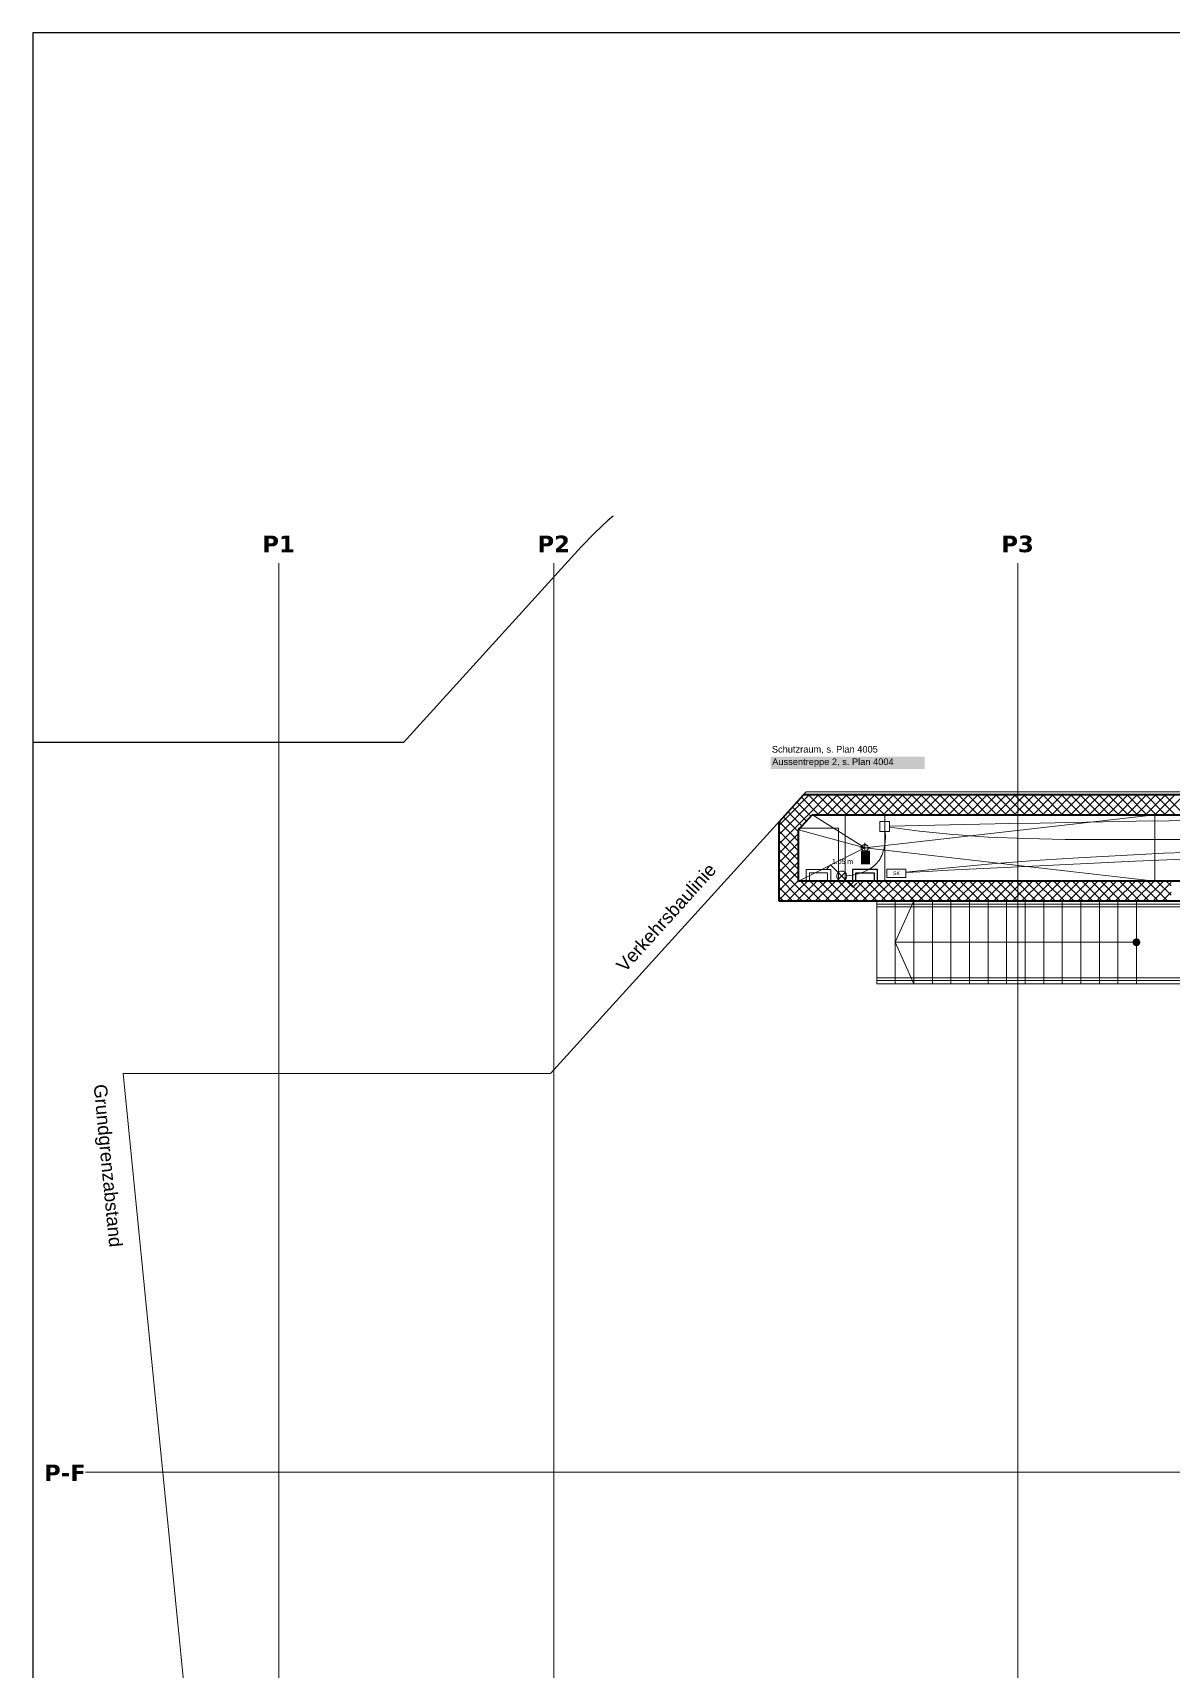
# Model space of a CAD drawing. Extents: x -1067 to 613, y -179 to 712.
# Drawn here: x -1062.4 to -718.8, y 212.4 to 706.5 of the extents above; entities that cross this region are included whole.
import ezdxf
from ezdxf.lldxf.tags import DXFTag

# ---------------------------------------------------------------- set-up
doc = ezdxf.new("R2010")
doc.units = 0
doc.layers.get('0').update_dxf_attribs({"lineweight": 13})
for name, color, linetype, lineweight in [('A-____-NOTE-TEXT', 7, 'Continuous', 9), ('A-DETL-____-HDLN', 7, '_Verdeckte Linien_', 9), ('A-FLOR-____-OTLN', 7, 'Continuous', 9), ('A-FLOR-____-OVHD', 7, 'Strichpunkt - Fein', 9), ('A-FLOR-HRAL-MBND', 7, '_Verdeckte Linien_', 9), ('A-GENM-____-OTLN', 7, 'Continuous', 9), ('A-WALL-____-MCUT', 7, 'Continuous', 35), ('A-WALL-____-PATT', 7, 'Continuous', 35), ('S-GRID-____-OTLN', 7, 'Continuous', 5), ('S-STRS-____-MBND', 7, '_Strichpunkt - Fein', 9), ('Text', 7, 'Continuous', 5), ('Vertikale Erschließung', 7, 'Continuous', 9)]:
    doc.layers.add(name, color=color, linetype=linetype, lineweight=lineweight)
for name, color, linetype, lineweight, true_color in [('A-DETL-____-OTLN', 5, 'Continuous', 9, 0x0000ff), ('C-PROP-LINE-OTLN', 7, '_Grundgrenze_', 25, 0x800000), ('EL01_WAN_Leitung_Kraft', 1, 'Continuous', 13, 0xff0000), ('EL01_WAN_Leitung_Licht', 7, 'Continuous', 13, 0x0080ff), ('EL01_WAN_Licht', 7, 'Continuous', 13, 0x0080ff), ('EL01_WAN_Schlaufkasten', 1, 'Continuous', 13, 0xff0000), ('S-GRID-____-IDEN', 7, 'Continuous', 9, 0x5555aa)]:
    doc.layers.add(name, color=color, linetype=linetype, lineweight=lineweight, true_color=true_color)
doc.styles.get("Standard").update_dxf_attribs({"font": 'arial.ttf'})
tags = doc.linetypes.add('_Grundgrenze_', pattern=[0.45, 0.2, -0.05, 0.05, -0.05, 0.05, -0.05]).pattern_tags.tags
tags[14:15] = [DXFTag(74, 4), DXFTag(75, 0), DXFTag(340, '0'), DXFTag(46, 1.0), DXFTag(50, 0.0), DXFTag(44, 0.0), DXFTag(45, 0.0)]
tags[12:13] = [DXFTag(74, 4), DXFTag(75, 0), DXFTag(340, '0'), DXFTag(46, 1.0), DXFTag(50, 0.0), DXFTag(44, 0.0), DXFTag(45, 0.0)]
tags[10:11] = [DXFTag(74, 4), DXFTag(75, 0), DXFTag(340, '0'), DXFTag(46, 1.0), DXFTag(50, 0.0), DXFTag(44, 0.0), DXFTag(45, 0.0)]
tags[8:9] = [DXFTag(74, 4), DXFTag(75, 0), DXFTag(340, '0'), DXFTag(46, 1.0), DXFTag(50, 0.0), DXFTag(44, 0.0), DXFTag(45, 0.0)]
tags[6:7] = [DXFTag(74, 4), DXFTag(75, 0), DXFTag(340, '0'), DXFTag(46, 1.0), DXFTag(50, 0.0), DXFTag(44, 0.0), DXFTag(45, 0.0)]
tags[4:5] = [DXFTag(74, 4), DXFTag(75, 0), DXFTag(340, '0'), DXFTag(46, 1.0), DXFTag(50, 0.0), DXFTag(44, 0.0), DXFTag(45, 0.0)]
tags = doc.linetypes.add('_Rasterlinie_', pattern=[0.375, 0.2, -0.05, 0.075, -0.05]).pattern_tags.tags
tags[10:11] = [DXFTag(74, 4), DXFTag(75, 0), DXFTag(340, '0'), DXFTag(46, 1.0), DXFTag(50, 0.0), DXFTag(44, 0.0), DXFTag(45, 0.0)]
tags[8:9] = [DXFTag(74, 4), DXFTag(75, 0), DXFTag(340, '0'), DXFTag(46, 1.0), DXFTag(50, 0.0), DXFTag(44, 0.0), DXFTag(45, 0.0)]
tags[6:7] = [DXFTag(74, 4), DXFTag(75, 0), DXFTag(340, '0'), DXFTag(46, 1.0), DXFTag(50, 0.0), DXFTag(44, 0.0), DXFTag(45, 0.0)]
tags[4:5] = [DXFTag(74, 4), DXFTag(75, 0), DXFTag(340, '0'), DXFTag(46, 1.0), DXFTag(50, 0.0), DXFTag(44, 0.0), DXFTag(45, 0.0)]
tags = doc.linetypes.add('_Strichliert - Fein_', pattern=[0.15, 0.1, -0.05]).pattern_tags.tags
tags[6:7] = [DXFTag(74, 4), DXFTag(75, 0), DXFTag(340, '0'), DXFTag(46, 1.0), DXFTag(50, 0.0), DXFTag(44, 0.0), DXFTag(45, 0.0)]
tags[4:5] = [DXFTag(74, 4), DXFTag(75, 0), DXFTag(340, '0'), DXFTag(46, 1.0), DXFTag(50, 0.0), DXFTag(44, 0.0), DXFTag(45, 0.0)]
tags = doc.linetypes.add('_Strichpunkt - Fein', pattern=[0.2, 0.1, -0.05, 0, -0.05]).pattern_tags.tags
tags[10:11] = [DXFTag(74, 4), DXFTag(75, 0), DXFTag(340, '0'), DXFTag(46, 1.0), DXFTag(50, 0.0), DXFTag(44, 0.0), DXFTag(45, 0.0)]
tags[8:9] = [DXFTag(74, 4), DXFTag(75, 0), DXFTag(340, '0'), DXFTag(46, 1.0), DXFTag(50, 0.0), DXFTag(44, 0.0), DXFTag(45, 0.0)]
tags[6:7] = [DXFTag(74, 4), DXFTag(75, 0), DXFTag(340, '0'), DXFTag(46, 1.0), DXFTag(50, 0.0), DXFTag(44, 0.0), DXFTag(45, 0.0)]
tags[4:5] = [DXFTag(74, 4), DXFTag(75, 0), DXFTag(340, '0'), DXFTag(46, 1.0), DXFTag(50, 0.0), DXFTag(44, 0.0), DXFTag(45, 0.0)]
tags = doc.linetypes.add('_Strichpunkt - Fein_', pattern=[0.2, 0.1, -0.05, 0, -0.05]).pattern_tags.tags
tags[10:11] = [DXFTag(74, 4), DXFTag(75, 0), DXFTag(340, '0'), DXFTag(46, 1.0), DXFTag(50, 0.0), DXFTag(44, 0.0), DXFTag(45, 0.0)]
tags[8:9] = [DXFTag(74, 4), DXFTag(75, 0), DXFTag(340, '0'), DXFTag(46, 1.0), DXFTag(50, 0.0), DXFTag(44, 0.0), DXFTag(45, 0.0)]
tags[6:7] = [DXFTag(74, 4), DXFTag(75, 0), DXFTag(340, '0'), DXFTag(46, 1.0), DXFTag(50, 0.0), DXFTag(44, 0.0), DXFTag(45, 0.0)]
tags[4:5] = [DXFTag(74, 4), DXFTag(75, 0), DXFTag(340, '0'), DXFTag(46, 1.0), DXFTag(50, 0.0), DXFTag(44, 0.0), DXFTag(45, 0.0)]
tags = doc.linetypes.add('_Verdeckte Linien_', pattern=[0.15, 0.1, -0.05]).pattern_tags.tags
tags[6:7] = [DXFTag(74, 4), DXFTag(75, 0), DXFTag(340, '0'), DXFTag(46, 1.0), DXFTag(50, 0.0), DXFTag(44, 0.0), DXFTag(45, 0.0)]
tags[4:5] = [DXFTag(74, 4), DXFTag(75, 0), DXFTag(340, '0'), DXFTag(46, 1.0), DXFTag(50, 0.0), DXFTag(44, 0.0), DXFTag(45, 0.0)]
tags = doc.linetypes.add('Strichpunkt - Fein', pattern=[0.2, 0.1, -0.05, 0, -0.05]).pattern_tags.tags
tags[10:11] = [DXFTag(74, 4), DXFTag(75, 0), DXFTag(340, '0'), DXFTag(46, 1.0), DXFTag(50, 0.0), DXFTag(44, 0.0), DXFTag(45, 0.0)]
tags[8:9] = [DXFTag(74, 4), DXFTag(75, 0), DXFTag(340, '0'), DXFTag(46, 1.0), DXFTag(50, 0.0), DXFTag(44, 0.0), DXFTag(45, 0.0)]
tags[6:7] = [DXFTag(74, 4), DXFTag(75, 0), DXFTag(340, '0'), DXFTag(46, 1.0), DXFTag(50, 0.0), DXFTag(44, 0.0), DXFTag(45, 0.0)]
tags[4:5] = [DXFTag(74, 4), DXFTag(75, 0), DXFTag(340, '0'), DXFTag(46, 1.0), DXFTag(50, 0.0), DXFTag(44, 0.0), DXFTag(45, 0.0)]

# ---------------------------------------------------------------- blocks, each defined once
blk = doc.blocks.new('Referenz-A0UJ3194XE', base_point=(-1062.18, -175.86))
at = {"layer": 'A-____-NOTE-TEXT', "color": 0, "linetype": 'Continuous', "lineweight": 5, "ltscale": 0.13}
for p, q in [((-812.75, 460.38), (-809.75, 460.38)), ((-812.22, 460.63), (-812.25, 460.51)), ((-812.25, 460.51), (-812.25, 460.38)), ((-812.25, 460.38), (-812.25, 460.25)), ((-812.25, 460.25), (-812.22, 460.12)), ((-812.18, 460.76), (-812.22, 460.63)), ((-812.22, 460.12), (-812.18, 459.99)), ((-812.12, 460.88), (-812.18, 460.76)), ((-812.18, 459.99), (-812.12, 459.88)), ((-812.05, 460.98), (-812.12, 460.88)), ((-812.12, 459.88), (-812.05, 459.77)), ((-811.96, 461.08), (-812.05, 460.98)), ((-812.05, 459.77), (-811.96, 459.67)), ((-811.86, 461.17), (-811.96, 461.08)), ((-811.96, 459.67), (-811.86, 459.58)), ((-811.75, 461.24), (-811.86, 461.17)), ((-811.86, 459.58), (-811.75, 459.51)), ((-811.64, 461.3), (-811.75, 461.24)), ((-811.51, 461.34), (-811.64, 461.3)), ((-811.39, 461.37), (-811.51, 461.34)), ((-811.25, 461.38), (-811.39, 461.37)), ((-811.25, 461.88), (-811.25, 458.88)), ((-811.12, 461.37), (-811.25, 461.38)), ((-811, 461.34), (-811.12, 461.37)), ((-810.87, 461.3), (-811, 461.34)), ((-810.75, 461.24), (-810.87, 461.3)), ((-810.65, 461.17), (-810.75, 461.24)), ((-810.75, 459.51), (-810.65, 459.58)), ((-810.55, 461.08), (-810.65, 461.17)), ((-810.65, 459.58), (-810.55, 459.67)), ((-810.46, 460.98), (-810.55, 461.08)), ((-810.55, 459.67), (-810.46, 459.77)), ((-810.39, 460.88), (-810.46, 460.98)), ((-810.46, 459.77), (-810.39, 459.88)), ((-810.33, 460.76), (-810.39, 460.88)), ((-810.39, 459.88), (-810.33, 459.99)), ((-810.29, 460.63), (-810.33, 460.76)), ((-810.33, 459.99), (-810.29, 460.12)), ((-810.26, 460.51), (-810.29, 460.63)), ((-810.29, 460.12), (-810.26, 460.25)), ((-810.25, 460.38), (-810.26, 460.51)), ((-810.26, 460.25), (-810.25, 460.38)), ((-811.75, 459.51), (-811.64, 459.45)), ((-811.64, 459.45), (-811.51, 459.41)), ((-811.51, 459.41), (-811.39, 459.38)), ((-811.39, 459.38), (-811.25, 459.38)), ((-811.25, 459.38), (-811.12, 459.38)), ((-811.12, 459.38), (-811, 459.41)), ((-811, 459.41), (-810.87, 459.45)), ((-810.87, 459.45), (-810.75, 459.51))]:
    blk.add_line(p, q, dxfattribs=at)
at = {"layer": 'A-____-NOTE-TEXT', "color": 7, "linetype": 'Continuous', "lineweight": 5, "ltscale": 0.13, "true_color": 0xffffff}
for points in [[(-839.73, 484.22), (-793.19, 484.22), (-839.73, 487.9)], [(-793.19, 484.22), (-839.73, 487.9), (-793.19, 487.9)], [(-812.42, 455.42), (-809.67, 455.42), (-812.42, 459.54)], [(-809.67, 455.42), (-812.42, 459.54), (-809.67, 459.54)]]:
    blk.add_solid(points, dxfattribs=at)
at = {"layer": 'A-DETL-____-HDLN', "color": 0, "linetype": '_Verdeckte Linien_', "ltscale": 0.13}
for p, q in [((-829, 453.88), (-821.5, 453.88)), ((-829, 450.38), (-829, 453.88)), ((-821.5, 450.38), (-829, 450.38)), ((-828, 452.88), (-822.5, 452.88)), ((-828, 450.38), (-828, 452.88)), ((-822.5, 450.38), (-828, 450.38)), ((-822.5, 452.88), (-822.5, 450.38)), ((-821.5, 453.88), (-821.5, 450.38))]:
    blk.add_line(p, q, dxfattribs=at)
at = {"layer": 'A-DETL-____-OTLN', "color": 0, "linetype": '_Strichliert - Fein_', "ltscale": 0.13}
for p, q in [((-828.99, 477.26), (-906.2, 392.26)), ((198.84, 477.26), (-828.99, 477.26)), ((-1035.16, 392.26), (-979.08, -171.09)), ((-906.2, 392.26), (-1035.16, 392.26))]:
    blk.add_line(p, q, dxfattribs=at)
at = {"layer": 'A-FLOR-____-OTLN', "color": 0, "linetype": 'Continuous', "ltscale": 0.13}
for p, q in [((-827.1, 470.38), (-831.25, 465.84)), ((-827.1, 470.38), (-811.25, 460.38)), ((-723.79, 470.38), (-811.25, 460.38)), ((-723.79, 470.38), (-723.79, 450.38)), ((-811.25, 460.38), (-831.25, 465.84)), ((-831.25, 450.38), (-811.25, 460.38)), ((-811.25, 460.38), (-723.79, 450.38))]:
    blk.add_line(p, q, dxfattribs=at)
at = {"layer": 'A-FLOR-____-OVHD', "color": 0, "linetype": 'Strichpunkt - Fein', "ltscale": 0.13}
for p, q in [((-817.25, 470.38), (-817.25, 450.38)), ((-805.25, 470.38), (-817.25, 470.38)), ((-817.25, 470.38), (-817.25, 450.38)), ((-805.25, 450.38), (-805.25, 470.38)), ((-817.25, 450.38), (-805.25, 450.38))]:
    blk.add_line(p, q, dxfattribs=at)
at = {"layer": 'A-FLOR-HRAL-MBND', "color": 0, "linetype": '_Verdeckte Linien_', "ltscale": 0.13}
for p, q in [((-807.7, 442.58), (-807.7, 443.38)), ((-802.1, 443.38), (-807.7, 443.38)), ((-802.1, 442.58), (-807.7, 442.58)), ((-729.3, 443.38), (-802.1, 443.38)), ((-729.3, 442.58), (-802.1, 442.58)), ((-723.7, 443.38), (-729.3, 443.38)), ((-723.7, 442.58), (-729.3, 442.58)), ((-709.3, 443.38), (-723.7, 443.38)), ((-709.3, 442.58), (-723.7, 442.58)), ((-807.7, 420.38), (-807.7, 421.18)), ((-802.1, 421.18), (-807.7, 421.18)), ((-802.1, 420.38), (-807.7, 420.38)), ((-729.3, 421.18), (-802.1, 421.18)), ((-729.3, 420.38), (-802.1, 420.38)), ((-723.7, 421.18), (-729.3, 421.18)), ((-723.7, 420.38), (-729.3, 420.38)), ((-709.3, 421.18), (-723.7, 421.18)), ((-709.3, 420.38), (-723.7, 420.38))]:
    blk.add_line(p, q, dxfattribs=at)
at = {"layer": 'A-GENM-____-OTLN', "color": 0, "linetype": '_Strichpunkt - Fein_', "ltscale": 0.13}
for p, q in [((-819.25, 466.38), (-831.25, 466.38)), ((-831.25, 466.38), (-831.25, 450.38)), ((-819.25, 450.38), (-819.25, 466.38)), ((-831.25, 450.38), (-819.25, 450.38))]:
    blk.add_line(p, q, dxfattribs=at)
at = {"layer": 'A-WALL-____-MCUT', "color": 0, "linetype": 'Continuous', "ltscale": 0.35}
for p, q in [((-829.79, 476.38), (-837.25, 468.16)), ((198.84, 476.38), (-829.79, 476.38)), ((-831.25, 465.84), (-827.13, 470.38)), ((-827.13, 470.38), (198.84, 470.38)), ((-837.25, 468.16), (-837.25, 444.38)), ((-831.25, 450.38), (-831.25, 465.84)), ((178.3, 450.38), (-831.25, 450.38)), ((-837.25, 444.38), (-695.85, 444.38))]:
    blk.add_line(p, q, dxfattribs=at)
at = {"layer": 'A-WALL-____-PATT', "color": 0, "linetype": 'Continuous', "lineweight": 9, "ltscale": 0.13}
for p, q in [((-834.06, 470.38), (-828.06, 476.38)), ((-831.23, 470.38), (-825.23, 476.38)), ((-825.13, 470.38), (-830.43, 475.67)), ((-828.4, 470.38), (-822.4, 476.38)), ((-822.3, 470.38), (-828.3, 476.38)), ((-825.57, 470.38), (-819.57, 476.38)), ((-819.47, 470.38), (-825.47, 476.38)), ((-822.75, 470.38), (-816.75, 476.38)), ((-816.64, 470.38), (-822.64, 476.38)), ((-819.92, 470.38), (-813.92, 476.38)), ((-813.81, 470.38), (-819.81, 476.38)), ((-817.09, 470.38), (-811.09, 476.38)), ((-810.99, 470.38), (-816.99, 476.38)), ((-814.26, 470.38), (-808.26, 476.38)), ((-808.16, 470.38), (-814.16, 476.38)), ((-811.43, 470.38), (-805.43, 476.38)), ((-805.33, 470.38), (-811.33, 476.38)), ((-808.6, 470.38), (-802.6, 476.38)), ((-802.5, 470.38), (-808.5, 476.38)), ((-805.78, 470.38), (-799.78, 476.38)), ((-799.67, 470.38), (-805.67, 476.38)), ((-802.95, 470.38), (-796.95, 476.38)), ((-796.84, 470.38), (-802.84, 476.38)), ((-800.12, 470.38), (-794.12, 476.38)), ((-794.02, 470.38), (-800.02, 476.38)), ((-797.29, 470.38), (-791.29, 476.38)), ((-791.19, 470.38), (-797.19, 476.38)), ((-794.46, 470.38), (-788.46, 476.38)), ((-788.36, 470.38), (-794.36, 476.38)), ((-791.63, 470.38), (-785.63, 476.38)), ((-785.53, 470.38), (-791.53, 476.38)), ((-788.8, 470.38), (-782.8, 476.38)), ((-782.7, 470.38), (-788.7, 476.38)), ((-785.98, 470.38), (-779.98, 476.38)), ((-779.87, 470.38), (-785.87, 476.38)), ((-783.15, 470.38), (-777.15, 476.38)), ((-777.05, 470.38), (-783.05, 476.38)), ((-780.32, 470.38), (-774.32, 476.38)), ((-774.22, 470.38), (-780.22, 476.38)), ((-777.49, 470.38), (-771.49, 476.38)), ((-771.39, 470.38), (-777.39, 476.38)), ((-774.66, 470.38), (-768.66, 476.38)), ((-768.56, 470.38), (-774.56, 476.38)), ((-771.83, 470.38), (-765.83, 476.38)), ((-765.73, 470.38), (-771.73, 476.38)), ((-769.01, 470.38), (-763.01, 476.38)), ((-762.9, 470.38), (-768.9, 476.38)), ((-766.18, 470.38), (-760.18, 476.38)), ((-760.07, 470.38), (-766.07, 476.38)), ((-763.35, 470.38), (-757.35, 476.38)), ((-757.25, 470.38), (-763.25, 476.38)), ((-760.52, 470.38), (-754.52, 476.38)), ((-754.42, 470.38), (-760.42, 476.38)), ((-757.69, 470.38), (-751.69, 476.38)), ((-751.59, 470.38), (-757.59, 476.38)), ((-754.86, 470.38), (-748.86, 476.38)), ((-748.76, 470.38), (-754.76, 476.38)), ((-752.03, 470.38), (-746.03, 476.38)), ((-745.93, 470.38), (-751.93, 476.38)), ((-749.21, 470.38), (-743.21, 476.38)), ((-743.1, 470.38), (-749.1, 476.38)), ((-746.38, 470.38), (-740.38, 476.38)), ((-740.28, 470.38), (-746.28, 476.38)), ((-743.55, 470.38), (-737.55, 476.38)), ((-737.45, 470.38), (-743.45, 476.38)), ((-740.72, 470.38), (-734.72, 476.38)), ((-734.62, 470.38), (-740.62, 476.38)), ((-737.89, 470.38), (-731.89, 476.38)), ((-731.79, 470.38), (-737.79, 476.38)), ((-735.06, 470.38), (-729.06, 476.38)), ((-728.96, 470.38), (-734.96, 476.38)), ((-732.24, 470.38), (-726.24, 476.38)), ((-726.13, 470.38), (-732.13, 476.38)), ((-729.41, 470.38), (-723.41, 476.38)), ((-723.31, 470.38), (-729.31, 476.38)), ((-726.58, 470.38), (-720.58, 476.38)), ((-720.48, 470.38), (-726.48, 476.38)), ((-723.75, 470.38), (-717.75, 476.38)), ((-717.65, 470.38), (-723.65, 476.38)), ((-720.92, 470.38), (-714.92, 476.38)), ((-714.82, 470.38), (-720.82, 476.38)), ((-837.25, 467.18), (-834.06, 470.38)), ((-837.25, 464.35), (-831.23, 470.38)), ((-837.25, 461.52), (-828.4, 470.38)), ((-831.56, 465.5), (-835.81, 469.74)), ((-833.61, 470.38), (-834.46, 471.23)), ((-830.22, 466.98), (-833.61, 470.38)), ((-830.79, 470.38), (-833.12, 472.71)), ((-827.96, 470.38), (-831.77, 474.19)), ((-828.87, 468.46), (-830.79, 470.38)), ((-827.52, 469.94), (-827.96, 470.38)), ((-834.26, 462.53), (-837.25, 465.53)), ((-837.25, 458.7), (-831.25, 464.7)), ((-832.91, 464.02), (-837.16, 468.26)), ((-831.25, 465.19), (-831.56, 465.5)), ((-835.6, 461.05), (-837.25, 462.7)), ((-837.25, 455.87), (-831.25, 461.87)), ((-836.95, 459.57), (-837.25, 459.87)), ((-831.25, 456.7), (-835.6, 461.05)), ((-831.25, 459.53), (-834.26, 462.53)), ((-831.25, 462.36), (-832.91, 464.02)), ((-837.25, 453.04), (-831.25, 459.04)), ((-831.25, 451.05), (-837.25, 457.05)), ((-837.25, 450.21), (-831.25, 456.21)), ((-831.25, 453.87), (-836.95, 459.57)), ((-831.25, 448.22), (-837.25, 454.22)), ((-837.25, 447.38), (-831.25, 453.38)), ((-831.25, 445.39), (-837.25, 451.39)), ((-837.25, 444.55), (-831.25, 450.55)), ((-831.25, 447.72), (-828.6, 450.38)), ((-831.25, 444.9), (-825.78, 450.38)), ((-824.58, 444.38), (-830.58, 450.38)), ((-828.95, 444.38), (-822.95, 450.38)), ((-821.76, 444.38), (-827.76, 450.38)), ((-826.12, 444.38), (-820.12, 450.38)), ((-818.93, 444.38), (-824.93, 450.38)), ((-823.29, 444.38), (-817.29, 450.38)), ((-816.1, 444.38), (-822.1, 450.38)), ((-820.46, 444.38), (-814.46, 450.38)), ((-813.27, 444.38), (-819.27, 450.38)), ((-817.63, 444.38), (-811.63, 450.38)), ((-810.44, 444.38), (-816.44, 450.38)), ((-814.8, 444.38), (-808.8, 450.38)), ((-807.61, 444.38), (-813.61, 450.38)), ((-811.98, 444.38), (-805.98, 450.38)), ((-804.79, 444.38), (-810.79, 450.38)), ((-809.15, 444.38), (-803.15, 450.38)), ((-801.96, 444.38), (-807.96, 450.38)), ((-806.32, 444.38), (-800.32, 450.38)), ((-799.13, 444.38), (-805.13, 450.38)), ((-803.49, 444.38), (-797.49, 450.38)), ((-796.3, 444.38), (-802.3, 450.38)), ((-800.66, 444.38), (-794.66, 450.38)), ((-793.47, 444.38), (-799.47, 450.38)), ((-797.83, 444.38), (-791.83, 450.38)), ((-790.64, 444.38), (-796.64, 450.38)), ((-795.01, 444.38), (-789.01, 450.38)), ((-787.81, 444.38), (-793.81, 450.38)), ((-792.18, 444.38), (-786.18, 450.38)), ((-784.99, 444.38), (-790.99, 450.38)), ((-789.35, 444.38), (-783.35, 450.38)), ((-782.16, 444.38), (-788.16, 450.38)), ((-786.52, 444.38), (-780.52, 450.38)), ((-779.33, 444.38), (-785.33, 450.38)), ((-783.69, 444.38), (-777.69, 450.38)), ((-776.5, 444.38), (-782.5, 450.38)), ((-780.86, 444.38), (-774.86, 450.38)), ((-773.67, 444.38), (-779.67, 450.38)), ((-778.03, 444.38), (-772.03, 450.38)), ((-770.84, 444.38), (-776.84, 450.38)), ((-775.21, 444.38), (-769.21, 450.38)), ((-768.02, 444.38), (-774.02, 450.38)), ((-772.38, 444.38), (-766.38, 450.38)), ((-765.19, 444.38), (-771.19, 450.38)), ((-769.55, 444.38), (-763.55, 450.38)), ((-762.36, 444.38), (-768.36, 450.38)), ((-766.72, 444.38), (-760.72, 450.38)), ((-759.53, 444.38), (-765.53, 450.38)), ((-763.89, 444.38), (-757.89, 450.38)), ((-756.7, 444.38), (-762.7, 450.38)), ((-761.06, 444.38), (-755.06, 450.38)), ((-753.87, 444.38), (-759.87, 450.38)), ((-758.24, 444.38), (-752.24, 450.38)), ((-751.05, 444.38), (-757.05, 450.38)), ((-755.41, 444.38), (-749.41, 450.38)), ((-748.22, 444.38), (-754.22, 450.38)), ((-752.58, 444.38), (-746.58, 450.38)), ((-745.39, 444.38), (-751.39, 450.38)), ((-749.75, 444.38), (-743.75, 450.38)), ((-742.56, 444.38), (-748.56, 450.38)), ((-746.92, 444.38), (-740.92, 450.38)), ((-739.73, 444.38), (-745.73, 450.38)), ((-744.09, 444.38), (-738.09, 450.38)), ((-736.9, 444.38), (-742.9, 450.38)), ((-741.27, 444.38), (-735.27, 450.38)), ((-734.07, 444.38), (-740.07, 450.38)), ((-738.44, 444.38), (-732.44, 450.38)), ((-731.25, 444.38), (-737.25, 450.38)), ((-735.61, 444.38), (-729.61, 450.38)), ((-728.42, 444.38), (-734.42, 450.38)), ((-732.78, 444.38), (-726.78, 450.38)), ((-725.59, 444.38), (-731.59, 450.38)), ((-729.95, 444.38), (-723.95, 450.38)), ((-722.76, 444.38), (-728.76, 450.38)), ((-727.12, 444.38), (-721.12, 450.38)), ((-719.93, 444.38), (-725.93, 450.38)), ((-724.29, 444.38), (-718.79, 449.88)), ((-718.79, 446.07), (-723.1, 450.38)), ((-718.79, 448.89), (-720.28, 450.38)), ((-833.07, 444.38), (-837.25, 448.56)), ((-835.9, 444.38), (-837.25, 445.73)), ((-834.6, 444.38), (-831.25, 447.72)), ((-831.78, 444.38), (-831.25, 444.9)), ((-827.41, 444.38), (-831.25, 448.22)), ((-830.24, 444.38), (-831.25, 445.39)), ((-721.47, 444.38), (-718.79, 447.05))]:
    blk.add_line(p, q, dxfattribs=at)
at = {"layer": 'C-PROP-LINE-OTLN', "color": 0, "linetype": '_Grundgrenze_', "lineweight": -2, "ltscale": 0.25}
for p, q in [((-888.75, 559.3), (-892.92, 555.38)), ((-887.27, 560.56), (-888.75, 559.3)), ((-892.92, 555.38), (-896.88, 551.24)), ((-950.46, 492.26), (-896.88, 551.24)), ((-1062.18, 492.26), (-950.46, 492.26))]:
    blk.add_line(p, q, dxfattribs=at)
at = {"layer": 'S-GRID-____-OTLN', "color": 0, "linetype": '_Rasterlinie_', "ltscale": 0.13}
for p, q in [((-988.14, -171.09), (-988.14, 546.38)), ((-905.1, -171.09), (-905.1, 546.38)), ((-765.1, -171.09), (-765.1, 546.38)), ((-1046.54, 271.88), (-144.67, 271.88))]:
    blk.add_line(p, q, dxfattribs=at)
at = {"layer": 'S-STRS-____-MBND', "color": 0, "linetype": '_Strichpunkt - Fein', "ltscale": 0.13}
for p, q in [((-807.7, 419.38), (-807.7, 444.38)), ((-729.3, 444.38), (-807.7, 444.38)), ((-802.1, 419.38), (-802.1, 444.38)), ((-802.1, 419.38), (-802.1, 444.38)), ((-796.5, 419.38), (-796.5, 444.38)), ((-796.5, 419.38), (-796.5, 444.38)), ((-790.9, 419.38), (-790.9, 444.38)), ((-790.9, 419.38), (-790.9, 444.38)), ((-785.3, 419.38), (-785.3, 444.38)), ((-785.3, 419.38), (-785.3, 444.38)), ((-779.7, 419.38), (-779.7, 444.38)), ((-779.7, 419.38), (-779.7, 444.38)), ((-774.1, 419.38), (-774.1, 444.38)), ((-774.1, 419.38), (-774.1, 444.38)), ((-768.5, 419.38), (-768.5, 444.38)), ((-768.5, 419.38), (-768.5, 444.38)), ((-762.9, 419.38), (-762.9, 444.38)), ((-762.9, 419.38), (-762.9, 444.38)), ((-757.3, 419.38), (-757.3, 444.38)), ((-757.3, 419.38), (-757.3, 444.38)), ((-751.7, 419.38), (-751.7, 444.38)), ((-751.7, 419.38), (-751.7, 444.38)), ((-746.1, 419.38), (-746.1, 444.38)), ((-746.1, 419.38), (-746.1, 444.38)), ((-740.5, 419.38), (-740.5, 444.38)), ((-740.5, 419.38), (-740.5, 444.38)), ((-734.9, 419.38), (-734.9, 444.38)), ((-734.9, 419.38), (-734.9, 444.38)), ((-709.3, 444.38), (-729.3, 444.38)), ((-729.3, 419.38), (-729.3, 444.38)), ((-729.3, 419.38), (-729.3, 444.38)), ((-729.3, 419.38), (-807.7, 419.38)), ((-729.3, 419.38), (-709.3, 419.38))]:
    blk.add_line(p, q, dxfattribs=at)
at = {"layer": 'S-STRS-____-MBND', "color": 0, "linetype": '_Verdeckte Linien_', "ltscale": 0.13}
for p, q in [((-802.1, 431.88), (-796.5, 444.38)), ((-729.3, 431.88), (-802.1, 431.88)), ((-802.1, 431.88), (-796.5, 419.38)), ((-730.29, 432.01), (-730.3, 431.88)), ((-730.3, 431.88), (-730.29, 431.75)), ((-730.26, 432.13), (-730.29, 432.01)), ((-730.29, 431.75), (-730.26, 431.62)), ((-729.95, 432.63), (-730.26, 432.16)), ((-730.22, 432.26), (-730.26, 432.13)), ((-730.26, 432.16), (-730.26, 431.59)), ((-730.26, 431.62), (-730.22, 431.49)), ((-730.26, 431.59), (-729.95, 431.12)), ((-730.16, 432.38), (-730.22, 432.26)), ((-730.22, 431.49), (-730.16, 431.38)), ((-730.09, 432.48), (-730.16, 432.38)), ((-730.16, 431.38), (-730.09, 431.27)), ((-730, 432.58), (-730.09, 432.48)), ((-730.09, 431.27), (-730, 431.17)), ((-729.91, 432.67), (-730, 432.58)), ((-730, 431.17), (-729.91, 431.08)), ((-729.44, 432.87), (-729.95, 432.63)), ((-729.95, 431.12), (-729.44, 430.89)), ((-729.8, 432.74), (-729.91, 432.67)), ((-729.91, 431.08), (-729.8, 431.01)), ((-729.68, 432.8), (-729.8, 432.74)), ((-729.8, 431.01), (-729.68, 430.95)), ((-729.56, 432.84), (-729.68, 432.8)), ((-729.68, 430.95), (-729.56, 430.91)), ((-729.43, 432.87), (-729.56, 432.84)), ((-729.56, 430.91), (-729.43, 430.88)), ((-728.88, 432.79), (-729.44, 432.87)), ((-729.44, 430.89), (-728.88, 430.97)), ((-729.3, 432.88), (-729.43, 432.87)), ((-729.43, 430.88), (-729.3, 430.88)), ((-729.17, 432.87), (-729.3, 432.88)), ((-729.3, 430.88), (-729.17, 430.88)), ((-729.04, 432.84), (-729.17, 432.87)), ((-729.17, 430.88), (-729.04, 430.91)), ((-728.91, 432.8), (-729.04, 432.84)), ((-729.04, 430.91), (-728.91, 430.95)), ((-728.8, 432.74), (-728.91, 432.8)), ((-728.91, 430.95), (-728.8, 431.01)), ((-728.46, 432.42), (-728.88, 432.79)), ((-728.88, 430.97), (-728.46, 431.34)), ((-728.69, 432.67), (-728.8, 432.74)), ((-728.8, 431.01), (-728.69, 431.08)), ((-728.59, 432.58), (-728.69, 432.67)), ((-728.69, 431.08), (-728.59, 431.17)), ((-728.5, 432.48), (-728.59, 432.58)), ((-728.59, 431.17), (-728.5, 431.27)), ((-728.43, 432.38), (-728.5, 432.48)), ((-728.5, 431.27), (-728.43, 431.38)), ((-728.3, 431.88), (-728.46, 432.42)), ((-728.46, 431.34), (-728.3, 431.88)), ((-728.37, 432.26), (-728.43, 432.38)), ((-728.43, 431.38), (-728.37, 431.49)), ((-728.33, 432.13), (-728.37, 432.26)), ((-728.37, 431.49), (-728.33, 431.62)), ((-728.31, 432.01), (-728.33, 432.13)), ((-728.33, 431.62), (-728.31, 431.75)), ((-728.3, 431.88), (-728.31, 432.01)), ((-728.31, 431.75), (-728.3, 431.88))]:
    blk.add_line(p, q, dxfattribs=at)
for points in [[(-730.28, 431.88), (-730.3, 431.88), (-730.28, 432.03)], [(-730.28, 431.72), (-730.28, 431.88), (-730.3, 431.88)], [(-730.25, 432.03), (-730.28, 432.03), (-730.25, 432.18)], [(-730.26, 431.72), (-730.28, 431.72), (-730.28, 432.03)], [(-730.25, 431.57), (-730.25, 432.03), (-730.28, 432.03)], [(-730.25, 431.57), (-730.26, 431.72), (-730.28, 431.72)], [(-729.95, 432.16), (-730.26, 432.16), (-729.95, 432.63)], [(-730.09, 431.59), (-730.26, 431.59), (-730.26, 432.16)], [(-729.95, 431.12), (-729.95, 432.16), (-730.26, 432.16)], [(-729.95, 431.12), (-730.09, 431.59), (-730.26, 431.59)], [(-730.19, 432.18), (-730.25, 432.18), (-730.19, 432.33)], [(-730.2, 431.57), (-730.25, 431.57), (-730.25, 432.18)], [(-730.19, 431.42), (-730.19, 432.18), (-730.25, 432.18)], [(-730.19, 431.42), (-730.2, 431.57), (-730.25, 431.57)], [(-730.11, 432.33), (-730.19, 432.33), (-730.11, 432.46)], [(-730.12, 431.42), (-730.19, 431.42), (-730.19, 432.33)], [(-730.11, 431.29), (-730.11, 432.33), (-730.19, 432.33)], [(-730.11, 431.29), (-730.12, 431.42), (-730.19, 431.42)], [(-730, 432.46), (-730.11, 432.46), (-730, 432.58)], [(-730.01, 431.29), (-730.11, 431.29), (-730.11, 432.46)], [(-730, 431.17), (-730, 432.46), (-730.11, 432.46)], [(-730, 431.17), (-730.01, 431.29), (-730.11, 431.29)], [(-729.88, 432.58), (-730, 432.58), (-729.88, 432.68)], [(-729.89, 431.17), (-730, 431.17), (-730, 432.58)], [(-729.88, 431.07), (-729.88, 432.58), (-730, 432.58)], [(-729.88, 431.07), (-729.89, 431.17), (-730, 431.17)], [(-729.44, 432.63), (-729.95, 432.63), (-729.44, 432.87)], [(-729.51, 431.12), (-729.95, 431.12), (-729.95, 432.63)], [(-729.44, 430.89), (-729.44, 432.63), (-729.95, 432.63)], [(-729.44, 430.89), (-729.51, 431.12), (-729.95, 431.12)], [(-729.75, 432.68), (-729.88, 432.68), (-729.75, 432.77)], [(-729.76, 431.07), (-729.88, 431.07), (-729.88, 432.68)], [(-729.75, 430.98), (-729.75, 432.68), (-729.88, 432.68)], [(-729.75, 430.98), (-729.76, 431.07), (-729.88, 431.07)], [(-729.61, 432.77), (-729.75, 432.77), (-729.61, 432.83)], [(-729.61, 430.98), (-729.75, 430.98), (-729.75, 432.77)], [(-729.61, 430.92), (-729.61, 432.77), (-729.75, 432.77)], [(-729.61, 430.92), (-729.61, 430.98), (-729.75, 430.98)], [(-729.45, 432.83), (-729.61, 432.83), (-729.45, 432.86)], [(-729.46, 430.92), (-729.61, 430.92), (-729.61, 432.83)], [(-729.45, 430.89), (-729.45, 432.83), (-729.61, 432.83)], [(-729.45, 430.89), (-729.46, 430.92), (-729.61, 430.92)], [(-729.3, 432.86), (-729.45, 432.86), (-729.3, 432.88)], [(-729.3, 430.89), (-729.45, 430.89), (-729.45, 432.86)], [(-729.3, 430.88), (-729.3, 432.86), (-729.45, 432.86)], [(-729.3, 430.88), (-729.3, 430.89), (-729.45, 430.89)], [(-728.88, 430.97), (-729.44, 430.97), (-729.44, 432.87)], [(-728.88, 432.79), (-729.42, 432.79), (-729.44, 432.87)], [(-729.44, 430.89), (-728.88, 430.97), (-729.44, 430.97)], [(-728.88, 430.97), (-728.88, 432.79), (-729.42, 432.79)], [(-729.14, 430.89), (-729.3, 430.89), (-729.3, 432.88)], [(-729.14, 432.86), (-729.3, 432.86), (-729.3, 432.88)], [(-729.14, 430.89), (-729.14, 432.86), (-729.3, 432.86)], [(-729.3, 430.88), (-729.14, 430.89), (-729.3, 430.89)], [(-728.99, 430.92), (-729.14, 430.92), (-729.14, 432.86)], [(-728.99, 432.83), (-729.14, 432.83), (-729.14, 432.86)], [(-728.99, 430.92), (-728.99, 432.83), (-729.14, 432.83)], [(-729.14, 430.89), (-728.99, 430.92), (-729.14, 430.92)], [(-728.84, 430.98), (-728.99, 430.98), (-728.99, 432.83)], [(-728.84, 432.77), (-728.98, 432.77), (-728.99, 432.83)], [(-728.99, 430.92), (-728.84, 430.98), (-728.99, 430.98)], [(-728.84, 430.98), (-728.84, 432.77), (-728.98, 432.77)], [(-728.46, 431.34), (-728.88, 431.34), (-728.88, 432.79)], [(-728.46, 432.42), (-728.77, 432.42), (-728.88, 432.79)], [(-728.88, 430.97), (-728.46, 431.34), (-728.88, 431.34)], [(-728.71, 431.07), (-728.84, 431.07), (-728.84, 432.77)], [(-728.71, 432.68), (-728.84, 432.68), (-728.84, 432.77)], [(-728.71, 431.07), (-728.71, 432.68), (-728.84, 432.68)], [(-728.84, 430.98), (-728.71, 431.07), (-728.84, 431.07)], [(-728.46, 431.34), (-728.46, 432.42), (-728.77, 432.42)], [(-728.59, 431.17), (-728.71, 431.17), (-728.71, 432.68)], [(-728.59, 432.58), (-728.7, 432.58), (-728.71, 432.68)], [(-728.71, 431.07), (-728.59, 431.17), (-728.71, 431.17)], [(-728.59, 431.17), (-728.59, 432.58), (-728.7, 432.58)], [(-728.49, 431.29), (-728.59, 431.29), (-728.59, 432.58)], [(-728.49, 432.46), (-728.58, 432.46), (-728.59, 432.58)], [(-728.59, 431.17), (-728.49, 431.29), (-728.59, 431.29)], [(-728.49, 431.29), (-728.49, 432.46), (-728.58, 432.46)], [(-728.41, 431.42), (-728.49, 431.42), (-728.49, 432.46)], [(-728.41, 432.33), (-728.48, 432.33), (-728.49, 432.46)], [(-728.49, 431.29), (-728.41, 431.42), (-728.49, 431.42)], [(-728.41, 431.42), (-728.41, 432.33), (-728.48, 432.33)], [(-728.3, 431.88), (-728.46, 431.88), (-728.46, 432.42)], [(-728.46, 431.34), (-728.3, 431.88), (-728.46, 431.88)], [(-728.35, 431.57), (-728.41, 431.57), (-728.41, 432.33)], [(-728.35, 432.18), (-728.39, 432.18), (-728.41, 432.33)], [(-728.41, 431.42), (-728.35, 431.57), (-728.41, 431.57)], [(-728.35, 431.57), (-728.35, 432.18), (-728.39, 432.18)], [(-728.31, 431.72), (-728.35, 431.72), (-728.35, 432.18)], [(-728.31, 432.03), (-728.33, 432.03), (-728.35, 432.18)], [(-728.35, 431.57), (-728.31, 431.72), (-728.35, 431.72)], [(-728.31, 431.72), (-728.31, 432.03), (-728.33, 432.03)], [(-728.3, 431.88), (-728.31, 431.88), (-728.31, 432.03)], [(-728.31, 431.72), (-728.3, 431.88), (-728.31, 431.88)]]:
    blk.add_solid(points, dxfattribs=at)
at = {"layer": 'Vertikale Erschließung', "color": 0, "linetype": 'Continuous', "lineweight": -2, "ltscale": 0.25}
for p, q in [((-807.5, 453.88), (-815, 453.88)), ((-815, 453.88), (-815, 450.38)), ((-815, 450.38), (-814, 450.38)), ((-814, 450.38), (-814, 452.88)), ((-814, 452.88), (-808.5, 452.88)), ((-808.5, 452.88), (-808.5, 450.38)), ((-808.5, 450.38), (-807.5, 450.38)), ((-807.5, 450.38), (-807.5, 453.88))]:
    blk.add_line(p, q, dxfattribs=at)
at = {"layer": 'A-____-NOTE-TEXT', "color": 0, "linetype": 'Continuous', "lineweight": 5, "ltscale": 0.13, "insert": (-839.23, 487.4), "char_height": 2, "attachment_point": 1}
blk.add_mtext('{\\fArial;Aussentreppe 2, s. Plan 4004}', dxfattribs=at)
at = {"layer": 'A-____-NOTE-TEXT', "color": 0, "linetype": 'Continuous', "lineweight": 5, "ltscale": 0.13, "insert": (-812.05, 455.8), "char_height": 1.5, "attachment_point": 1, "rotation": 90}
blk.add_mtext('{\\fArial;BA}', dxfattribs=at)
at = {"layer": 'S-GRID-____-IDEN', "color": 0, "linetype": 'Continuous', "lineweight": 5, "ltscale": 0.13, "char_height": 5, "attachment_point": 1}
for s, insert in [('{\\fVerdana|b1|i0;P1}', (-993.14, 554.67)), ('{\\fVerdana|b1|i0;P2}', (-910.09, 554.67)), ('{\\fVerdana|b1|i0;P3}', (-770.09, 554.67)), ('{\\fVerdana|b1|i0;P-F}', (-1058.99, 274.17))]:
    blk.add_mtext(s, dxfattribs=dict(at, insert=insert))
at = {"layer": 'Text', "color": 0, "linetype": 'Continuous', "ltscale": 0.13, "insert": (-839.34, 491.16), "char_height": 2, "attachment_point": 1}
blk.add_mtext('{\\fArial;Schutzraum, s. Plan 4005}', dxfattribs=at)
at = {"layer": 'Text', "color": 0, "linetype": 'Continuous', "ltscale": 0.13, "char_height": 4, "attachment_point": 1}
for s, insert, rotation in [('{\\fArial;Verkehrsbaulinie}', (-886.64, 425.27), 48), ('{\\fArial;Grundgrenzabstand}', (-1040.07, 389.21), 275.5398)]:
    blk.add_mtext(s, dxfattribs=dict(at, insert=insert, rotation=rotation))
blk = doc.blocks.new('Leitung-A0UJ31EQXE', base_point=(-798.86, 439.21))
at = {"color": 0, "linetype": 'ByBlock', "lineweight": -2, "ltscale": 0.13}
for p, q in [((-704.18, 459.35), (-687.45, 459.73)), ((-687.45, 459.73), (-670.71, 459.82)), ((-670.71, 459.82), (-653.95, 459.58)), ((-785.9, 454.36), (-772.92, 455.53)), ((-772.92, 455.53), (-759.93, 456.53)), ((-759.93, 456.53), (-746.93, 457.4)), ((-746.93, 457.4), (-733.92, 458.13)), ((-733.92, 458.13), (-720.91, 458.74)), ((-720.91, 458.74), (-704.18, 459.35)), ((-653.95, 459.58), (-637.17, 458.94)), ((-637.17, 458.94), (-620.37, 457.87)), ((-620.37, 457.87), (-607.3, 456.69)), ((-607.3, 456.69), (-594.27, 455.09)), ((-594.27, 455.09), (-581.34, 452.98)), ((-798.86, 453.04), (-785.9, 454.36)), ((-581.34, 452.98), (-568.58, 450.22)), ((-568.58, 450.22), (-556.04, 446.72)), ((-556.04, 446.72), (-543.79, 442.35)), ((-543.79, 442.35), (-542.55, 441.85)), ((-542.55, 441.85), (-541.32, 441.34)), ((-541.32, 441.34), (-540.09, 440.82)), ((-540.09, 440.82), (-538.87, 440.29)), ((-538.87, 440.29), (-537.64, 439.76)), ((-537.64, 439.76), (-536.42, 439.21))]:
    blk.add_line(p, q, dxfattribs=at)
blk = doc.blocks.new('Schalter_ Schema 3_ UP_ KL-A0UJ31PMXE', base_point=(-822.79, 448.53))
at = {"color": 0, "lineweight": -2}
for p, q in [((-821.6, 455.22), (-822.79, 454.02)), ((-819.31, 452.94), (-821.6, 455.22)), ((-819.75, 451.88), (-819.74, 452.07)), ((-819.74, 451.68), (-819.75, 451.88)), ((-819.74, 452.07), (-819.7, 452.26)), ((-819.7, 451.49), (-819.74, 451.68)), ((-819.7, 452.26), (-819.64, 452.45)), ((-819.64, 451.3), (-819.7, 451.49)), ((-819.64, 452.45), (-819.55, 452.63)), ((-819.55, 451.13), (-819.64, 451.3)), ((-819.55, 452.63), (-819.44, 452.79)), ((-819.44, 450.96), (-819.55, 451.13)), ((-819.44, 452.79), (-819.31, 452.94)), ((-819.31, 450.81), (-819.44, 450.96)), ((-819.31, 452.94), (-819.17, 453.07)), ((-817.19, 450.82), (-819.31, 452.94)), ((-817.19, 452.94), (-819.31, 450.82)), ((-819.17, 450.69), (-819.31, 450.81)), ((-819.17, 453.07), (-819, 453.17)), ((-819, 450.58), (-819.17, 450.69)), ((-819, 453.17), (-818.83, 453.26)), ((-818.83, 450.49), (-819, 450.58)), ((-818.83, 453.26), (-818.64, 453.32)), ((-818.64, 450.43), (-818.83, 450.49)), ((-818.64, 453.32), (-818.45, 453.36)), ((-818.45, 450.39), (-818.64, 450.43)), ((-818.45, 453.36), (-818.25, 453.38)), ((-818.25, 450.38), (-818.45, 450.39)), ((-818.25, 453.38), (-818.06, 453.36)), ((-818.06, 450.39), (-818.25, 450.38)), ((-818.06, 453.36), (-817.86, 453.32)), ((-817.86, 450.43), (-818.06, 450.39)), ((-817.86, 453.32), (-817.68, 453.26)), ((-817.68, 450.49), (-817.86, 450.43)), ((-817.68, 453.26), (-817.5, 453.17)), ((-817.5, 450.58), (-817.68, 450.49)), ((-817.5, 453.17), (-817.34, 453.07)), ((-817.34, 450.69), (-817.5, 450.58)), ((-817.34, 453.07), (-817.19, 452.94)), ((-817.19, 450.81), (-817.34, 450.69)), ((-817.19, 452.94), (-817.06, 452.79)), ((-817.06, 450.96), (-817.19, 450.81)), ((-817.19, 450.82), (-814.91, 448.53)), ((-817.06, 452.79), (-816.95, 452.63)), ((-816.95, 451.13), (-817.06, 450.96)), ((-816.95, 452.63), (-816.87, 452.45)), ((-816.87, 451.3), (-816.95, 451.13)), ((-816.87, 452.45), (-816.8, 452.26)), ((-816.8, 451.49), (-816.87, 451.3)), ((-816.8, 452.26), (-816.77, 452.07)), ((-816.77, 451.68), (-816.8, 451.49)), ((-816.77, 452.07), (-816.75, 451.88)), ((-816.75, 451.88), (-816.77, 451.68)), ((-814.91, 448.53), (-813.71, 449.73))]:
    blk.add_line(p, q, dxfattribs=at)
blk = doc.blocks.new('Absolute Höhe-A0UJ31POXE', base_point=(-821.23, 455.54))
at = {"color": 0, "lineweight": -2, "insert": (-821.23, 457.04), "char_height": 1.5, "attachment_point": 1}
blk.add_mtext('{\\fArial;1.05 m}', dxfattribs=at)
blk = doc.blocks.new('Schlaufkasten Decke (multi)-A0UJ325GXE', base_point=(-804.66, 451.48))
at = {"color": 0, "linetype": 'ByBlock', "lineweight": -2, "ltscale": 0.13}
for p, q in [((-804.66, 451.48), (-804.66, 453.98)), ((-804.66, 453.98), (-798.86, 453.98)), ((-798.86, 451.48), (-804.66, 451.48)), ((-798.86, 453.98), (-798.86, 451.48))]:
    blk.add_line(p, q, dxfattribs=at)
at = {"color": 0, "linetype": 'ByBlock', "lineweight": -2, "ltscale": 0.13, "insert": (-802.74, 453.28), "char_height": 1.1, "attachment_point": 1}
blk.add_mtext('{\\fArial;SK}', dxfattribs=at)
blk = doc.blocks.new('Deckendose UP-A0UJ329MXE', base_point=(-806.79, 465.38))
at = {"color": 0, "lineweight": -2}
for p, q in [((-803.79, 468.38), (-806.79, 468.38)), ((-806.79, 468.38), (-806.79, 465.38)), ((-806.79, 465.38), (-803.79, 465.38)), ((-803.79, 465.38), (-803.79, 468.38))]:
    blk.add_line(p, q, dxfattribs=at)
blk = doc.blocks.new('Leitung-A0UJ32A8XE', base_point=(-803.79, 466.91))
at = {"color": 0, "linetype": 'ByBlock', "lineweight": -2, "ltscale": 0.13}
for p, q in [((-803.79, 466.91), (-794.7, 467.12)), ((-794.7, 467.12), (-785.62, 467.33)), ((-785.62, 467.33), (-776.54, 467.52)), ((-776.54, 467.52), (-767.45, 467.71)), ((-767.45, 467.71), (-758.37, 467.89)), ((-758.37, 467.89), (-749.29, 468.06)), ((-749.29, 468.06), (-739.32, 468.24)), ((-739.32, 468.24), (-729.36, 468.41)), ((-729.36, 468.41), (-719.4, 468.56)), ((-719.4, 468.56), (-709.44, 468.71)), ((-709.44, 468.71), (-699.47, 468.84)), ((-699.47, 468.84), (-689.51, 468.96))]:
    blk.add_line(p, q, dxfattribs=at)
blk = doc.blocks.new('Leitung-A0UJ32B0XE', base_point=(-816.76, 451.97))
at = {"color": 0, "linetype": 'ByBlock', "lineweight": -2, "ltscale": 0.13}
for p, q in [((-805.08, 463.68), (-805.15, 465.38)), ((-805.7, 459.41), (-805.48, 460.24)), ((-805.48, 460.24), (-805.31, 461.09)), ((-805.31, 461.09), (-805.19, 461.95)), ((-805.19, 461.95), (-805.08, 463.68)), ((-808.86, 454.62), (-808.23, 455.15)), ((-808.23, 455.15), (-807.66, 455.73)), ((-807.66, 455.73), (-807.31, 456.16)), ((-807.31, 456.16), (-806.99, 456.6)), ((-806.99, 456.6), (-806.7, 457.07)), ((-806.7, 457.07), (-806.43, 457.56)), ((-806.43, 457.56), (-806.19, 458.07)), ((-806.19, 458.07), (-805.98, 458.6)), ((-805.98, 458.6), (-805.7, 459.41)), ((-816.76, 451.97), (-815.1, 452.16)), ((-815.1, 452.16), (-813.42, 452.51)), ((-813.42, 452.51), (-811.79, 453.02)), ((-811.79, 453.02), (-810.25, 453.72)), ((-810.25, 453.72), (-809.53, 454.15)), ((-809.53, 454.15), (-808.86, 454.62))]:
    blk.add_line(p, q, dxfattribs=at)
blk = doc.blocks.new('Leitung-A0UJ32C2XE', base_point=(-803.79, 458.63))
at = {"color": 0, "linetype": 'ByBlock', "lineweight": -2, "ltscale": 0.13}
for p, q in [((-800.78, 466.25), (-803.79, 466.67)), ((-797.77, 465.86), (-800.78, 466.25)), ((-794.75, 465.48), (-797.77, 465.86)), ((-791.73, 465.13), (-794.75, 465.48)), ((-788.72, 464.81), (-791.73, 465.13)), ((-785.7, 464.51), (-788.72, 464.81)), ((-270.51, 465.25), (-273.52, 464.39)), ((-267.51, 466.16), (-270.51, 465.25)), ((-264.53, 467.13), (-267.51, 466.16)), ((-774.09, 463.65), (-785.7, 464.51)), ((-762.46, 463.17), (-774.09, 463.65)), ((-750.81, 462.95), (-762.46, 463.17)), ((-739.15, 462.9), (-750.81, 462.95)), ((-727.48, 462.91), (-739.15, 462.9)), ((-715.82, 462.89), (-727.48, 462.91)), ((-701.09, 462.69), (-715.82, 462.89)), ((-686.37, 462.34), (-701.09, 462.69)), ((-671.66, 461.89), (-686.37, 462.34)), ((-656.96, 461.41), (-671.66, 461.89)), ((-642.25, 460.96), (-656.96, 461.41)), ((-627.55, 460.59), (-642.25, 460.96)), ((-604.34, 460.3), (-627.55, 460.59)), ((-581.13, 460.33), (-604.34, 460.3)), ((-557.91, 460.62), (-581.13, 460.33)), ((-534.69, 461.09), (-557.91, 460.62)), ((-511.45, 461.68), (-534.69, 461.09)), ((-488.22, 462.34), (-511.45, 461.68)), ((-473.86, 462.74), (-488.22, 462.34)), ((-459.5, 463.08), (-473.86, 462.74)), ((-445.14, 463.3), (-459.5, 463.08)), ((-430.8, 463.35), (-445.14, 463.3)), ((-416.46, 463.17), (-430.8, 463.35)), ((-402.14, 462.7), (-416.46, 463.17)), ((-389.61, 462.03), (-402.14, 462.7)), ((-377.08, 461.21), (-389.61, 462.03)), ((-364.56, 460.35), (-377.08, 461.21)), ((-352.02, 459.56), (-364.56, 460.35)), ((-297.25, 459.88), (-304.63, 459.22)), ((-289.93, 460.86), (-297.25, 459.88)), ((-282.65, 462.18), (-289.93, 460.86)), ((-279.6, 462.85), (-282.65, 462.18)), ((-276.55, 463.59), (-279.6, 462.85)), ((-273.52, 464.39), (-276.55, 463.59)), ((-339.46, 458.95), (-352.02, 459.56)), ((-326.87, 458.63), (-339.46, 458.95)), ((-319.45, 458.63), (-326.87, 458.63)), ((-312.03, 458.81), (-319.45, 458.63)), ((-304.63, 459.22), (-312.03, 458.81))]:
    blk.add_line(p, q, dxfattribs=at)
blk = doc.blocks.new('Leitung-A0UJ32CCXE', base_point=(-798.86, 438.73))
at = {"color": 0, "linetype": 'ByBlock', "lineweight": -2, "ltscale": 0.13}
for p, q in [((-767.05, 454.55), (-760.67, 454.84)), ((-760.67, 454.84), (-729.71, 456.36)), ((-729.71, 456.36), (-698.64, 457.65)), ((-698.64, 457.65), (-667.6, 458.16)), ((-667.6, 458.16), (-636.68, 457.35)), ((-636.68, 457.35), (-606.01, 454.64)), ((-606.01, 454.64), (-575.71, 449.5)), ((-798.86, 452.91), (-792.5, 453.3)), ((-792.5, 453.3), (-786.14, 453.64)), ((-786.14, 453.64), (-779.78, 453.96)), ((-779.78, 453.96), (-773.42, 454.26)), ((-773.42, 454.26), (-767.05, 454.55)), ((-575.71, 449.5), (-569.14, 448)), ((-569.14, 448), (-562.61, 446.36)), ((-562.61, 446.36), (-556.09, 444.61)), ((-556.09, 444.61), (-549.61, 442.75)), ((-549.61, 442.75), (-543.16, 440.78)), ((-543.16, 440.78), (-536.74, 438.73))]:
    blk.add_line(p, q, dxfattribs=at)

msp = doc.modelspace()

# ---------------------------------------------------------------- linework, layer by layer
at = {"color": 0, "linetype": 'ByBlock', "lineweight": -2, "ltscale": 0.13}
for p, q in [((-1062.42, 706.53), (-1062.42, -174.47)), ((607.58, 706.53), (-1062.42, 706.53))]:
    msp.add_line(p, q, dxfattribs=at)

# ---------------------------------------------------------------- block references
at = {"color": 9, "lineweight": 25, "ltscale": 0.25, "true_color": 0xc0c0c0}
msp.add_blockref('Referenz-A0UJ3194XE', (-1062.18, -175.86), dxfattribs=at)
at = {"layer": 'EL01_WAN_Leitung_Kraft', "color": 1, "ltscale": 0.13, "true_color": 0xff0000}
for name, p in [('Leitung-A0UJ31EQXE', (-798.86, 439.21)), ('Leitung-A0UJ32CCXE', (-798.86, 438.73))]:
    msp.add_blockref(name, p, dxfattribs=at)
at = {"layer": 'EL01_WAN_Leitung_Licht', "ltscale": 0.13}
for name, p in [('Leitung-A0UJ32B0XE', (-816.76, 451.97)), ('Leitung-A0UJ32A8XE', (-803.79, 466.91)), ('Leitung-A0UJ32C2XE', (-803.79, 458.63))]:
    msp.add_blockref(name, p, dxfattribs=at)
at = {"layer": 'EL01_WAN_Licht', "linetype": 'Continuous', "ltscale": 0.13}
for name, p in [('Deckendose UP-A0UJ329MXE', (-806.79, 465.38)), ('Schalter_ Schema 3_ UP_ KL-A0UJ31PMXE', (-822.79, 448.53)), ('Absolute Höhe-A0UJ31POXE', (-821.23, 455.54))]:
    msp.add_blockref(name, p, dxfattribs=at)
at = {"layer": 'EL01_WAN_Schlaufkasten', "ltscale": 0.13}
msp.add_blockref('Schlaufkasten Decke (multi)-A0UJ325GXE', (-804.66, 451.48), dxfattribs=at)

doc.saveas('drawing.dxf')
